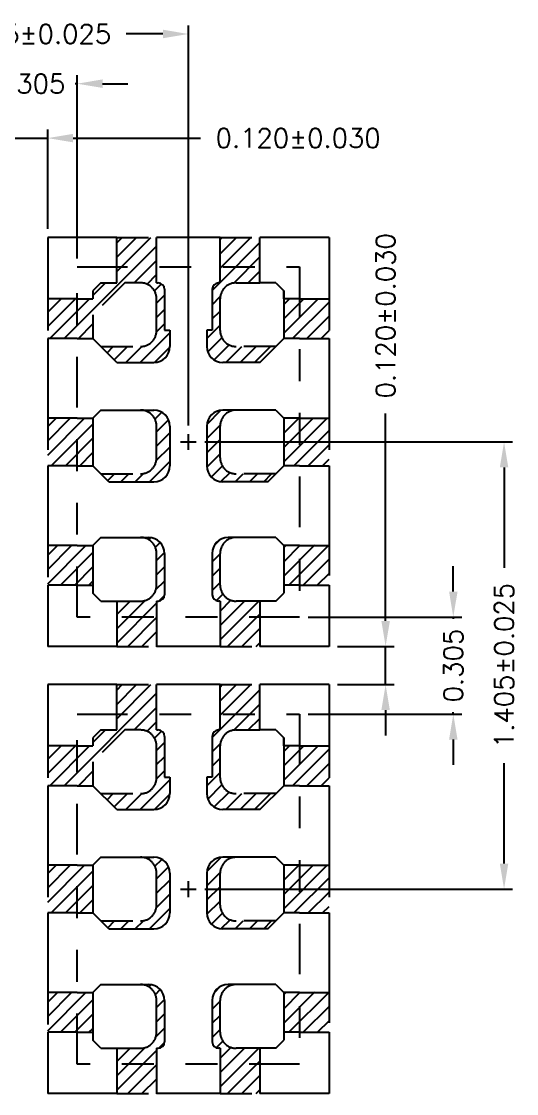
# Model space of a CAD drawing. Header units: millimetres. Extents: x 414.21 to 422.36, y 108.22 to 113.42.
# Drawn here: x 417.231 to 418.789, y 110.053 to 113.422 of the extents above; entities that cross this region are included whole.
import ezdxf

# ---------------------------------------------------------------- set-up
doc = ezdxf.new("R2010")
doc.units = ezdxf.units.MM
doc.header["$LTSCALE"] = 0.5
doc.header["$PDMODE"] = 98
for name, pattern in [('CENTER', [50.8, 31.75, -6.35, 6.35, -6.35]), ('HIDDEN', [0.375, 0.25, -0.125]), ('PHANTOM2', [31.75, 15.875, -3.175, 3.175, -3.175, 3.175, -3.175])]:
    doc.linetypes.add(name, pattern=pattern)
for name, color, linetype in [('1', 7, 'HIDDEN'), ('Center', 2, 'CENTER'), ('DIMENSION', 3, 'Continuous'), ('HEB', 4, 'Continuous'), ('PKG', 1, 'PHANTOM2')]:
    doc.layers.add(name, color=color, linetype=linetype)
doc.styles.add('SIMPLEX', font='simplex.shx', dxfattribs={"bigfont": 'AllInOneBig.shx'})
doc.dimstyles.new('Standard3', dxfattribs={"dimtxt": 0.06, "dimasz": 0.08, "dimexe": 0.027, "dimexo": 0.027, "dimgap": 0.027, "dimtad": 1, "dimdec": 3, "dimrnd": 0.0005, "dimzin": 1, "dimtxsty": 'SIMPLEX', "dimcen": 0.1905, "dimclrd": 256, "dimclre": 256, "dimclrt": 256, "dimazin": 3, "dimtp": 0.03, "dimtm": 0.05, "dimtfac": 0.8, "dimtdec": 3, "dimtmove": 0, "dimatfit": 3, "dimfxl": 0.05, "dimtzin": 4, "dimlwd": -1, "dimlwe": -1})

# ---------------------------------------------------------------- blocks, each defined once
blk = doc.blocks.new('*D177')
at = {"layer": 'Defpoints', "color": 0, "ltscale": 0.1, "transparency": 16777216}
for p in [(417.7562, 113.3823), (416.7512, 112.1253), (417.7562, 112.1253)]:
    blk.add_point(p, dxfattribs=at)
at = {"layer": 'DIMENSION', "ltscale": 0.1, "transparency": 16777216}
for p, q in [((416.7512, 112.1523), (416.7512, 113.4093)), ((417.7562, 112.1523), (417.7562, 113.4093)), ((416.8312, 113.3823), (416.9467, 113.3823)), ((417.6762, 113.3823), (417.5607, 113.3823))]:
    blk.add_line(p, q, dxfattribs=at)
for points in [[(416.8312, 113.3957), (416.8312, 113.369), (416.7512, 113.3823)], [(417.6762, 113.3957), (417.6762, 113.369), (417.7562, 113.3823)]]:
    blk.add_solid(points, dxfattribs=at)
at = {"layer": 'DIMENSION', "ltscale": 0.1, "transparency": 16777216, "insert": (417.2537, 113.3823), "char_height": 0.06, "attachment_point": 5, "style": 'SIMPLEX'}
blk.add_mtext('\\A1;1.005%%P0.025', dxfattribs=at)
blk = doc.blocks.new('*D178')
at = {"layer": 'Defpoints', "color": 0, "ltscale": 0.1, "transparency": 16777216}
for p in [(417.4062, 113.2261), (417.1012, 112.6503), (417.4062, 112.6503)]:
    blk.add_point(p, dxfattribs=at)
at = {"layer": 'DIMENSION', "ltscale": 0.1, "transparency": 16777216}
for p, q in [((417.1012, 112.6773), (417.1012, 113.2531)), ((417.4062, 112.6773), (417.4062, 113.2531)), ((417.0212, 113.2261), (416.9412, 113.2261)), ((417.1012, 113.2261), (417.1067, 113.2261)), ((417.4062, 113.2261), (417.4007, 113.2261)), ((417.4862, 113.2261), (417.5662, 113.2261))]:
    blk.add_line(p, q, dxfattribs=at)
for points in [[(417.0212, 113.2395), (417.0212, 113.2128), (417.1012, 113.2261)], [(417.4862, 113.2395), (417.4862, 113.2128), (417.4062, 113.2261)]]:
    blk.add_solid(points, dxfattribs=at)
at = {"layer": 'DIMENSION', "ltscale": 0.1, "transparency": 16777216, "insert": (417.2537, 113.2261), "char_height": 0.06, "attachment_point": 5, "style": 'SIMPLEX'}
blk.add_mtext('\\A1;0.305', dxfattribs=at)
blk = doc.blocks.new('*D179')
at = {"layer": 'Defpoints', "color": 0, "ltscale": 0.1, "transparency": 16777216}
for p in [(417.3137, 113.0551), (417.1937, 112.7428), (417.3137, 112.7428)]:
    blk.add_point(p, dxfattribs=at)
at = {"layer": 'DIMENSION', "ltscale": 0.1, "transparency": 16777216}
for p, q in [((417.1937, 112.7698), (417.1937, 113.0821)), ((417.3137, 112.7698), (417.3137, 113.0821)), ((417.1137, 113.0551), (417.0337, 113.0551)), ((417.1937, 113.0551), (417.3137, 113.0551)), ((417.3937, 113.0551), (417.7946, 113.0551))]:
    blk.add_line(p, q, dxfattribs=at)
for points in [[(417.1137, 113.0685), (417.1137, 113.0418), (417.1937, 113.0551)], [(417.3937, 113.0685), (417.3937, 113.0418), (417.3137, 113.0551)]]:
    blk.add_solid(points, dxfattribs=at)
at = {"layer": 'DIMENSION', "ltscale": 0.1, "transparency": 16777216, "insert": (418.1016, 113.0551), "char_height": 0.06, "attachment_point": 5, "style": 'SIMPLEX'}
blk.add_mtext('\\A1;0.120%%P0.030', dxfattribs=at)
blk = doc.blocks.new('*D180')
at = {"layer": 'Defpoints', "color": 0, "ltscale": 0.1, "transparency": 16777216}
for p in [(417.7812, 112.1003), (418.7493, 112.1003), (417.7812, 110.6953)]:
    blk.add_point(p, dxfattribs=at)
at = {"layer": 'DIMENSION', "ltscale": 0.1, "transparency": 16777216}
for p, q in [((417.8082, 112.1003), (418.7763, 112.1003)), ((418.7493, 112.0203), (418.7493, 111.7048)), ((418.7493, 110.7753), (418.7493, 111.0908)), ((417.8082, 110.6953), (418.7763, 110.6953))]:
    blk.add_line(p, q, dxfattribs=at)
for points in [[(418.736, 112.0203), (418.7626, 112.0203), (418.7493, 112.1003)], [(418.736, 110.7753), (418.7626, 110.7753), (418.7493, 110.6953)]]:
    blk.add_solid(points, dxfattribs=at)
at = {"layer": 'DIMENSION', "ltscale": 0.1, "transparency": 16777216, "insert": (418.7493, 111.3978), "char_height": 0.06, "attachment_point": 5, "rotation": 90, "style": 'SIMPLEX'}
blk.add_mtext('\\A1;1.405%%P0.025', dxfattribs=at)
blk = doc.blocks.new('*D181')
at = {"layer": 'Defpoints', "color": 0, "ltscale": 0.1, "transparency": 16777216}
for p in [(418.1062, 111.5503), (418.5896, 111.5503), (418.1062, 111.2453)]:
    blk.add_point(p, dxfattribs=at)
at = {"layer": 'DIMENSION', "ltscale": 0.1, "transparency": 16777216}
for p, q in [((418.5896, 111.6303), (418.5896, 111.7103)), ((418.1332, 111.5503), (418.6166, 111.5503)), ((418.5896, 111.5503), (418.5896, 111.5448)), ((418.1332, 111.2453), (418.6166, 111.2453)), ((418.5896, 111.2453), (418.5896, 111.2508)), ((418.5896, 111.1653), (418.5896, 111.0853))]:
    blk.add_line(p, q, dxfattribs=at)
for points in [[(418.5763, 111.6303), (418.603, 111.6303), (418.5896, 111.5503)], [(418.5763, 111.1653), (418.603, 111.1653), (418.5896, 111.2453)]]:
    blk.add_solid(points, dxfattribs=at)
at = {"layer": 'DIMENSION', "ltscale": 0.1, "transparency": 16777216, "insert": (418.5896, 111.3978), "char_height": 0.06, "attachment_point": 5, "rotation": 90, "style": 'SIMPLEX'}
blk.add_mtext('\\A1;0.305', dxfattribs=at)
blk = doc.blocks.new('*D182')
at = {"layer": 'Defpoints', "color": 0, "ltscale": 0.1, "transparency": 16777216}
for p in [(418.1987, 111.4578), (418.3767, 111.4578), (418.1987, 111.3378)]:
    blk.add_point(p, dxfattribs=at)
at = {"layer": 'DIMENSION', "ltscale": 0.1, "transparency": 16777216}
for p, q in [((418.3767, 111.5378), (418.3767, 112.1898)), ((418.2257, 111.4578), (418.4037, 111.4578)), ((418.3767, 111.3378), (418.3767, 111.4578)), ((418.2257, 111.3378), (418.4037, 111.3378)), ((418.3767, 111.2578), (418.3767, 111.1778))]:
    blk.add_line(p, q, dxfattribs=at)
for points in [[(418.3634, 111.5378), (418.3901, 111.5378), (418.3767, 111.4578)], [(418.3634, 111.2578), (418.3901, 111.2578), (418.3767, 111.3378)]]:
    blk.add_solid(points, dxfattribs=at)
at = {"layer": 'DIMENSION', "ltscale": 0.1, "transparency": 16777216, "insert": (418.3767, 112.4968), "char_height": 0.06, "attachment_point": 5, "rotation": 90, "style": 'SIMPLEX'}
blk.add_mtext('\\A1;0.120%%P0.030', dxfattribs=at)

msp = doc.modelspace()

# ---------------------------------------------------------------- hatches: boundary and pattern name
at = {"layer": 'HEB'}
h = msp.add_hatch(dxfattribs=at)
h.set_pattern_fill('ANSI31', color=256, scale=0.01)
h.set_pattern_definition([(45, (417.610003, 112.624814), (-0.02245064, 0.02245064), [])])
edge = h.paths.add_edge_path()
edge.add_line((417.6562, 112.7428), (417.5312, 112.7428))
edge.add_line((417.5312, 112.7428), (417.5312, 112.6003))
edge.add_line((417.5312, 112.6003), (417.4812, 112.6003))
edge.add_line((417.4812, 112.6003), (417.4562, 112.5753))
edge.add_line((417.4562, 112.5753), (417.4562, 112.5503))
edge.add_line((417.4562, 112.5503), (417.3137, 112.5503))
edge.add_line((417.3137, 112.5503), (417.3137, 112.4253))
edge.add_line((417.3137, 112.4253), (417.4562, 112.4253))
edge.add_line((417.4562, 112.4253), (417.4562, 112.5003))
edge.add_line((417.4562, 112.5003), (417.5562, 112.6003))
edge.add_line((417.5562, 112.6003), (417.6062, 112.6003))
edge.add_arc((417.6062, 112.5503), 0.05, 0, 90, ccw=False)
edge.add_line((417.6562, 112.5503), (417.6562, 112.4503))
edge.add_arc((417.6062, 112.4503), 0.05, 270, 360, ccw=False)
edge.add_line((417.6062, 112.4003), (417.4812, 112.4003))
edge.add_line((417.4812, 112.4003), (417.5312, 112.3503))
edge.add_line((417.5312, 112.3503), (417.6478, 112.3503))
edge.add_arc((417.6478, 112.4003), 0.05, 270, 0)
edge.add_line((417.6978, 112.4003), (417.6978, 112.4519))
edge.add_line((417.6978, 112.4519), (417.6812, 112.4519))
edge.add_line((417.6812, 112.4519), (417.6812, 112.5803))
edge.add_arc((417.6612, 112.5803), 0.02, 0, 90)
edge.add_line((417.6612, 112.6003), (417.6562, 112.6003))
edge.add_line((417.6562, 112.6003), (417.6562, 112.7428))
edge = h.paths.add_edge_path()
edge.add_arc((417.9062, 112.4503), 0.05, 180, 270, ccw=False)
edge.add_line((417.8562, 112.4503), (417.8562, 112.5503))
edge.add_arc((417.9062, 112.5503), 0.05, 90, 180, ccw=False)
edge.add_line((417.9062, 112.6003), (417.9812, 112.6003))
edge.add_line((417.9812, 112.6003), (417.9812, 112.7428))
edge.add_line((417.9812, 112.7428), (417.8562, 112.7428))
edge.add_line((417.8562, 112.7428), (417.8562, 112.6003))
edge.add_line((417.8562, 112.6003), (417.8512, 112.6003))
edge.add_arc((417.8512, 112.5803), 0.02, 90, 180)
edge.add_line((417.8312, 112.5803), (417.8312, 112.4519))
edge.add_line((417.8312, 112.4519), (417.8146, 112.4519))
edge.add_line((417.8146, 112.4519), (417.8146, 112.4003))
edge.add_arc((417.8646, 112.4003), 0.05, 180, 270)
edge.add_line((417.8646, 112.3503), (417.9812, 112.3503))
edge.add_line((417.9812, 112.3503), (418.0312, 112.4003))
edge.add_line((418.0312, 112.4003), (417.9062, 112.4003))
edge = h.paths.add_edge_path()
edge.add_arc((417.9062, 112.1503), 0.05, 90, 180, ccw=False)
edge.add_line((417.9062, 112.2003), (417.8646, 112.2003))
edge.add_arc((417.8646, 112.1503), 0.05, 90, 180)
edge.add_line((417.8146, 112.1503), (417.8146, 112.0253))
edge.add_arc((417.8646, 112.0253), 0.05, 180, 270)
edge.add_line((417.8646, 111.9753), (418.0062, 111.9753))
edge.add_line((418.0062, 111.9753), (418.0312, 112.0003))
edge.add_line((418.0312, 112.0003), (417.9062, 112.0003))
edge.add_arc((417.9062, 112.0503), 0.05, 180, 270, ccw=False)
edge.add_line((417.8562, 112.0503), (417.8562, 112.1503))
edge = h.paths.add_edge_path()
edge.add_arc((417.9062, 111.7503), 0.05, 90, 180, ccw=False)
edge.add_line((417.9062, 111.8003), (417.8812, 111.8003))
edge.add_arc((417.8812, 111.7503), 0.05, 90, 180)
edge.add_line((417.8312, 111.7503), (417.8312, 111.6203))
edge.add_arc((417.8512, 111.6203), 0.02, 180, 270)
edge.add_line((417.8512, 111.6003), (417.8562, 111.6003))
edge.add_line((417.8562, 111.6003), (417.8562, 111.4578))
edge.add_line((417.8562, 111.4578), (417.9812, 111.4578))
edge.add_line((417.9812, 111.4578), (417.9812, 111.6003))
edge.add_line((417.9812, 111.6003), (417.9062, 111.6003))
edge.add_arc((417.9062, 111.6503), 0.05, 180, 270, ccw=False)
edge.add_line((417.8562, 111.6503), (417.8562, 111.7503))
edge = h.paths.add_edge_path()
edge.add_arc((417.6062, 112.0503), 0.05, 270, 360, ccw=False)
edge.add_line((417.6062, 112.0003), (417.4812, 112.0003))
edge.add_line((417.4812, 112.0003), (417.5062, 111.9753))
edge.add_line((417.5062, 111.9753), (417.6478, 111.9753))
edge.add_arc((417.6478, 112.0253), 0.05, 270, 360)
edge.add_line((417.6978, 112.0253), (417.6978, 112.1503))
edge.add_arc((417.6478, 112.1503), 0.05, 0, 90)
edge.add_line((417.6478, 112.2003), (417.6062, 112.2003))
edge.add_arc((417.6062, 112.1503), 0.05, 360, 90, ccw=False)
edge.add_line((417.6562, 112.1503), (417.6562, 112.0503))
edge = h.paths.add_edge_path()
edge.add_arc((417.6312, 111.7503), 0.05, 0, 90)
edge.add_line((417.6312, 111.8003), (417.6062, 111.8003))
edge.add_arc((417.6062, 111.7503), 0.05, 0, 90, ccw=False)
edge.add_line((417.6562, 111.7503), (417.6562, 111.6503))
edge.add_arc((417.6062, 111.6503), 0.05, 270, 360, ccw=False)
edge.add_line((417.6062, 111.6003), (417.5312, 111.6003))
edge.add_line((417.5312, 111.6003), (417.5312, 111.4578))
edge.add_line((417.5312, 111.4578), (417.6562, 111.4578))
edge.add_line((417.6562, 111.4578), (417.6562, 111.6003))
edge.add_line((417.6562, 111.6003), (417.6612, 111.6003))
edge.add_arc((417.6612, 111.6203), 0.02, 270, 360)
edge.add_line((417.6812, 111.6203), (417.6812, 111.7503))
h.paths.add_polyline_path([(418.0562, 112.4253), (418.1987, 112.4253), (418.1987, 112.5503), (418.0562, 112.5503)])
h.paths.add_polyline_path([(418.0562, 112.0253), (418.1987, 112.0253), (418.1987, 112.1753), (418.0562, 112.1753)])
h.paths.add_polyline_path([(418.0562, 111.6503), (418.1987, 111.6528), (418.1987, 111.7778), (418.0562, 111.7753)])
h.paths.add_polyline_path([(417.3137, 112.0253), (417.4562, 112.0253), (417.4562, 112.1753), (417.3137, 112.1753)])
h.paths.add_polyline_path([(417.4562, 111.7753), (417.3137, 111.7753), (417.3137, 111.6503), (417.4562, 111.6503)])
h = msp.add_hatch(dxfattribs=at)
h.set_pattern_fill('ANSI31', color=256, scale=0.01)
h.set_pattern_definition([(45, (417.610003, 111.219814), (-0.02245064, 0.02245064), [])])
edge = h.paths.add_edge_path()
edge.add_line((417.6562, 111.3378), (417.5312, 111.3378))
edge.add_line((417.5312, 111.3378), (417.5312, 111.1953))
edge.add_line((417.5312, 111.1953), (417.4812, 111.1953))
edge.add_line((417.4812, 111.1953), (417.4562, 111.1703))
edge.add_line((417.4562, 111.1703), (417.4562, 111.1453))
edge.add_line((417.4562, 111.1453), (417.3137, 111.1453))
edge.add_line((417.3137, 111.1453), (417.3137, 111.0203))
edge.add_line((417.3137, 111.0203), (417.4562, 111.0203))
edge.add_line((417.4562, 111.0203), (417.4562, 111.0953))
edge.add_line((417.4562, 111.0953), (417.5562, 111.1953))
edge.add_line((417.5562, 111.1953), (417.6062, 111.1953))
edge.add_arc((417.6062, 111.1453), 0.05, 0, 90, ccw=False)
edge.add_line((417.6562, 111.1453), (417.6562, 111.0453))
edge.add_arc((417.6062, 111.0453), 0.05, 270, 360, ccw=False)
edge.add_line((417.6062, 110.9953), (417.4812, 110.9953))
edge.add_line((417.4812, 110.9953), (417.5312, 110.9453))
edge.add_line((417.5312, 110.9453), (417.6478, 110.9453))
edge.add_arc((417.6478, 110.9953), 0.05, 270, 0)
edge.add_line((417.6978, 110.9953), (417.6978, 111.0469))
edge.add_line((417.6978, 111.0469), (417.6812, 111.0469))
edge.add_line((417.6812, 111.0469), (417.6812, 111.1753))
edge.add_arc((417.6612, 111.1753), 0.02, 0, 90)
edge.add_line((417.6612, 111.1953), (417.6562, 111.1953))
edge.add_line((417.6562, 111.1953), (417.6562, 111.3378))
edge = h.paths.add_edge_path()
edge.add_arc((417.9062, 111.0453), 0.05, 180, 270, ccw=False)
edge.add_line((417.8562, 111.0453), (417.8562, 111.1453))
edge.add_arc((417.9062, 111.1453), 0.05, 90, 180, ccw=False)
edge.add_line((417.9062, 111.1953), (417.9812, 111.1953))
edge.add_line((417.9812, 111.1953), (417.9812, 111.3378))
edge.add_line((417.9812, 111.3378), (417.8562, 111.3378))
edge.add_line((417.8562, 111.3378), (417.8562, 111.1953))
edge.add_line((417.8562, 111.1953), (417.8512, 111.1953))
edge.add_arc((417.8512, 111.1753), 0.02, 90, 180)
edge.add_line((417.8312, 111.1753), (417.8312, 111.0469))
edge.add_line((417.8312, 111.0469), (417.8146, 111.0469))
edge.add_line((417.8146, 111.0469), (417.8146, 110.9953))
edge.add_arc((417.8646, 110.9953), 0.05, 180, 270)
edge.add_line((417.8646, 110.9453), (417.9812, 110.9453))
edge.add_line((417.9812, 110.9453), (418.0312, 110.9953))
edge.add_line((418.0312, 110.9953), (417.9062, 110.9953))
edge = h.paths.add_edge_path()
edge.add_arc((417.9062, 110.7453), 0.05, 90, 180, ccw=False)
edge.add_line((417.9062, 110.7953), (417.8646, 110.7953))
edge.add_arc((417.8646, 110.7453), 0.05, 90, 180)
edge.add_line((417.8146, 110.7453), (417.8146, 110.6203))
edge.add_arc((417.8646, 110.6203), 0.05, 180, 270)
edge.add_line((417.8646, 110.5703), (418.0062, 110.5703))
edge.add_line((418.0062, 110.5703), (418.0312, 110.5953))
edge.add_line((418.0312, 110.5953), (417.9062, 110.5953))
edge.add_arc((417.9062, 110.6453), 0.05, 180, 270, ccw=False)
edge.add_line((417.8562, 110.6453), (417.8562, 110.7453))
edge = h.paths.add_edge_path()
edge.add_arc((417.9062, 110.3453), 0.05, 90, 180, ccw=False)
edge.add_line((417.9062, 110.3953), (417.8812, 110.3953))
edge.add_arc((417.8812, 110.3453), 0.05, 90, 180)
edge.add_line((417.8312, 110.3453), (417.8312, 110.2153))
edge.add_arc((417.8512, 110.2153), 0.02, 180, 270)
edge.add_line((417.8512, 110.1953), (417.8562, 110.1953))
edge.add_line((417.8562, 110.1953), (417.8562, 110.0528))
edge.add_line((417.8562, 110.0528), (417.9812, 110.0528))
edge.add_line((417.9812, 110.0528), (417.9812, 110.1953))
edge.add_line((417.9812, 110.1953), (417.9062, 110.1953))
edge.add_arc((417.9062, 110.2453), 0.05, 180, 270, ccw=False)
edge.add_line((417.8562, 110.2453), (417.8562, 110.3453))
edge = h.paths.add_edge_path()
edge.add_arc((417.6062, 110.6453), 0.05, 270, 360, ccw=False)
edge.add_line((417.6062, 110.5953), (417.4812, 110.5953))
edge.add_line((417.4812, 110.5953), (417.5062, 110.5703))
edge.add_line((417.5062, 110.5703), (417.6478, 110.5703))
edge.add_arc((417.6478, 110.6203), 0.05, 270, 360)
edge.add_line((417.6978, 110.6203), (417.6978, 110.7453))
edge.add_arc((417.6478, 110.7453), 0.05, 0, 90)
edge.add_line((417.6478, 110.7953), (417.6062, 110.7953))
edge.add_arc((417.6062, 110.7453), 0.05, 360, 90, ccw=False)
edge.add_line((417.6562, 110.7453), (417.6562, 110.6453))
edge = h.paths.add_edge_path()
edge.add_arc((417.6312, 110.3453), 0.05, 0, 90)
edge.add_line((417.6312, 110.3953), (417.6062, 110.3953))
edge.add_arc((417.6062, 110.3453), 0.05, 0, 90, ccw=False)
edge.add_line((417.6562, 110.3453), (417.6562, 110.2453))
edge.add_arc((417.6062, 110.2453), 0.05, 270, 360, ccw=False)
edge.add_line((417.6062, 110.1953), (417.5312, 110.1953))
edge.add_line((417.5312, 110.1953), (417.5312, 110.0528))
edge.add_line((417.5312, 110.0528), (417.6562, 110.0528))
edge.add_line((417.6562, 110.0528), (417.6562, 110.1953))
edge.add_line((417.6562, 110.1953), (417.6612, 110.1953))
edge.add_arc((417.6612, 110.2153), 0.02, 270, 360)
edge.add_line((417.6812, 110.2153), (417.6812, 110.3453))
h.paths.add_polyline_path([(418.0562, 111.0203), (418.1987, 111.0203), (418.1987, 111.1453), (418.0562, 111.1453)])
h.paths.add_polyline_path([(418.0562, 110.6203), (418.1987, 110.6203), (418.1987, 110.7703), (418.0562, 110.7703)])
h.paths.add_polyline_path([(418.0562, 110.2453), (418.1987, 110.2478), (418.1987, 110.3728), (418.0562, 110.3703)])
h.paths.add_polyline_path([(417.3137, 110.6203), (417.4562, 110.6203), (417.4562, 110.7703), (417.3137, 110.7703)])
h.paths.add_polyline_path([(417.4562, 110.3703), (417.3137, 110.3703), (417.3137, 110.2453), (417.4562, 110.2453)])

# ---------------------------------------------------------------- linework, layer by layer
at = {"ltscale": 0.1}
for p, q in [((417.3137, 112.7428), (417.3137, 112.5503)), ((417.5312, 112.7428), (417.3137, 112.7428)), ((417.5312, 112.6503), (417.5312, 112.7428)), ((417.8562, 112.7428), (417.6562, 112.7428)), ((417.6562, 112.6503), (417.6562, 112.7428)), ((417.8562, 112.6503), (417.8562, 112.7428)), ((418.1987, 112.7428), (417.9812, 112.7428)), ((417.9812, 112.6503), (417.9812, 112.7428)), ((418.1987, 112.7428), (418.1987, 112.5503)), ((417.4062, 112.5503), (417.3137, 112.5503)), ((418.1062, 112.5503), (418.1987, 112.5503)), ((417.3137, 112.4253), (417.3137, 112.1753)), ((417.4062, 112.4253), (417.3137, 112.4253)), ((418.1062, 112.4253), (418.1987, 112.4253)), ((418.1987, 112.4253), (418.1987, 112.1753)), ((417.4062, 112.1753), (417.3137, 112.1753)), ((418.1062, 112.1753), (418.1987, 112.1753)), ((417.3137, 112.0253), (417.3137, 111.7753)), ((417.4062, 112.0253), (417.3137, 112.0253)), ((418.1062, 112.0253), (418.1987, 112.0253)), ((418.1987, 112.0253), (418.1987, 111.7803)), ((417.4062, 111.7753), (417.3137, 111.7753)), ((418.1062, 111.7753), (418.1987, 111.7753)), ((417.3137, 111.6503), (417.3137, 111.4578)), ((417.4062, 111.6503), (417.3137, 111.6503)), ((418.1062, 111.6503), (418.1987, 111.6503)), ((418.1987, 111.6503), (418.1987, 111.4578)), ((417.5312, 111.5503), (417.5312, 111.4578)), ((417.6562, 111.5503), (417.6562, 111.4578)), ((417.8562, 111.5503), (417.8562, 111.4578)), ((417.9812, 111.5503), (417.9812, 111.4578)), ((417.5312, 111.4578), (417.3137, 111.4578)), ((417.8562, 111.4578), (417.6562, 111.4578)), ((418.1987, 111.4578), (417.9812, 111.4578)), ((417.3137, 111.3378), (417.3137, 111.1453)), ((417.5312, 111.3378), (417.3137, 111.3378)), ((417.5312, 111.2453), (417.5312, 111.3378)), ((417.8562, 111.3378), (417.6562, 111.3378)), ((417.6562, 111.2453), (417.6562, 111.3378)), ((417.8562, 111.2453), (417.8562, 111.3378)), ((418.1987, 111.3378), (417.9812, 111.3378)), ((417.9812, 111.2453), (417.9812, 111.3378)), ((418.1987, 111.3378), (418.1987, 111.1453)), ((417.4062, 111.1453), (417.3137, 111.1453)), ((418.1062, 111.1453), (418.1987, 111.1453)), ((417.3137, 111.0203), (417.3137, 110.7703)), ((417.4062, 111.0203), (417.3137, 111.0203)), ((418.1062, 111.0203), (418.1987, 111.0203)), ((418.1987, 111.0203), (418.1987, 110.7703)), ((417.4062, 110.7703), (417.3137, 110.7703)), ((418.1062, 110.7703), (418.1987, 110.7703)), ((417.3137, 110.6203), (417.3137, 110.3703)), ((417.4062, 110.6203), (417.3137, 110.6203)), ((418.1062, 110.6203), (418.1987, 110.6203)), ((418.1987, 110.6203), (418.1987, 110.3753)), ((417.4062, 110.3703), (417.3137, 110.3703)), ((418.1062, 110.3703), (418.1987, 110.3703)), ((417.3137, 110.2453), (417.3137, 110.0528)), ((417.4062, 110.2453), (417.3137, 110.2453)), ((418.1062, 110.2453), (418.1987, 110.2453)), ((418.1987, 110.2453), (418.1987, 110.0528)), ((417.5312, 110.1453), (417.5312, 110.0528)), ((417.6562, 110.1453), (417.6562, 110.0528)), ((417.8562, 110.1453), (417.8562, 110.0528)), ((417.9812, 110.1453), (417.9812, 110.0528)), ((417.5312, 110.0528), (417.3137, 110.0528)), ((417.8562, 110.0528), (417.6562, 110.0528)), ((418.1987, 110.0528), (417.9812, 110.0528))]:
    msp.add_line(p, q, dxfattribs=at)
for p, q in [((417.5312, 112.6003), (417.5312, 112.6503)), ((417.6562, 112.6003), (417.6562, 112.6503)), ((417.8562, 112.6003), (417.8562, 112.6503)), ((417.9812, 112.6003), (417.9812, 112.6503)), ((417.4812, 112.6003), (417.4562, 112.5753)), ((417.4812, 112.6003), (417.5312, 112.6003)), ((417.6562, 112.6003), (417.6612, 112.6003)), ((417.8562, 112.6003), (417.8512, 112.6003)), ((418.0312, 112.6003), (417.9812, 112.6003)), ((418.0312, 112.6003), (418.0562, 112.5753)), ((417.4562, 112.5753), (417.4562, 112.5503)), ((417.6812, 112.5803), (417.6812, 112.4519)), ((417.8312, 112.5803), (417.8312, 112.4519)), ((418.0562, 112.5503), (418.0562, 112.5753)), ((417.4062, 112.5503), (417.4562, 112.5503)), ((418.1062, 112.5503), (418.0562, 112.5503)), ((417.4062, 112.4253), (417.4562, 112.4253)), ((417.5312, 112.3503), (417.4562, 112.4253)), ((417.6812, 112.4519), (417.6978, 112.4519)), ((417.6978, 112.4519), (417.6978, 112.4003)), ((417.8312, 112.4519), (417.8146, 112.4519)), ((417.8146, 112.4519), (417.8146, 112.4003)), ((417.9812, 112.3503), (418.0562, 112.4253)), ((418.1062, 112.4253), (418.0562, 112.4253)), ((417.5312, 112.3503), (417.6478, 112.3503)), ((417.9812, 112.3503), (417.8646, 112.3503)), ((417.4812, 112.2003), (417.4562, 112.1753)), ((417.4812, 112.2003), (417.6478, 112.2003)), ((418.0312, 112.2003), (417.8646, 112.2003)), ((418.0312, 112.2003), (418.0562, 112.1753)), ((417.4062, 112.1753), (417.4562, 112.1753)), ((417.6978, 112.1503), (417.6978, 112.0253)), ((417.8146, 112.1503), (417.8146, 112.0253)), ((418.1062, 112.1753), (418.0562, 112.1753)), ((417.4062, 112.0253), (417.4562, 112.0253)), ((417.5062, 111.9753), (417.4562, 112.0253)), ((418.0062, 111.9753), (418.0562, 112.0253)), ((418.1062, 112.0253), (418.0562, 112.0253)), ((417.5062, 111.9753), (417.6478, 111.9753)), ((418.0062, 111.9753), (417.8646, 111.9753)), ((417.4812, 111.8003), (417.4562, 111.7753)), ((417.4812, 111.8003), (417.6312, 111.8003)), ((418.0312, 111.8003), (417.8812, 111.8003)), ((418.0312, 111.8003), (418.0562, 111.7753)), ((417.4062, 111.7753), (417.4562, 111.7753)), ((417.6812, 111.7503), (417.6812, 111.6203)), ((417.8312, 111.7503), (417.8312, 111.6203)), ((418.1062, 111.7753), (418.0562, 111.7753)), ((417.4062, 111.6503), (417.4562, 111.6503)), ((417.4562, 111.6503), (417.4562, 111.6253)), ((418.1062, 111.6503), (418.0562, 111.6503)), ((418.0562, 111.6503), (418.0562, 111.6253)), ((417.4812, 111.6003), (417.4562, 111.6253)), ((418.0312, 111.6003), (418.0562, 111.6253)), ((417.4812, 111.6003), (417.5312, 111.6003)), ((417.5312, 111.6003), (417.5312, 111.5503)), ((417.6562, 111.6003), (417.6562, 111.5503)), ((417.6562, 111.6003), (417.6612, 111.6003)), ((417.8562, 111.6003), (417.8512, 111.6003)), ((417.8562, 111.6003), (417.8562, 111.5503)), ((418.0312, 111.6003), (417.9812, 111.6003)), ((417.9812, 111.6003), (417.9812, 111.5503)), ((417.5312, 111.1953), (417.5312, 111.2453)), ((417.6562, 111.1953), (417.6562, 111.2453)), ((417.8562, 111.1953), (417.8562, 111.2453)), ((417.9812, 111.1953), (417.9812, 111.2453)), ((417.4812, 111.1953), (417.4562, 111.1703)), ((417.4812, 111.1953), (417.5312, 111.1953)), ((417.6562, 111.1953), (417.6612, 111.1953)), ((417.6812, 111.1753), (417.6812, 111.0469)), ((417.8312, 111.1753), (417.8312, 111.0469)), ((417.8562, 111.1953), (417.8512, 111.1953)), ((418.0312, 111.1953), (417.9812, 111.1953)), ((418.0312, 111.1953), (418.0562, 111.1703)), ((417.4062, 111.1453), (417.4562, 111.1453)), ((417.4562, 111.1703), (417.4562, 111.1453)), ((418.0562, 111.1453), (418.0562, 111.1703)), ((418.1062, 111.1453), (418.0562, 111.1453)), ((417.6812, 111.0469), (417.6978, 111.0469)), ((417.6978, 111.0469), (417.6978, 110.9953)), ((417.8312, 111.0469), (417.8146, 111.0469)), ((417.8146, 111.0469), (417.8146, 110.9953)), ((417.4062, 111.0203), (417.4562, 111.0203)), ((417.5312, 110.9453), (417.4562, 111.0203)), ((417.9812, 110.9453), (418.0562, 111.0203)), ((418.1062, 111.0203), (418.0562, 111.0203)), ((417.5312, 110.9453), (417.6478, 110.9453)), ((417.9812, 110.9453), (417.8646, 110.9453)), ((417.4062, 110.7703), (417.4562, 110.7703)), ((417.4812, 110.7953), (417.4562, 110.7703)), ((417.4812, 110.7953), (417.6478, 110.7953)), ((418.0312, 110.7953), (417.8646, 110.7953)), ((418.0312, 110.7953), (418.0562, 110.7703)), ((418.1062, 110.7703), (418.0562, 110.7703)), ((417.6978, 110.7453), (417.6978, 110.6203)), ((417.8146, 110.7453), (417.8146, 110.6203)), ((417.4062, 110.6203), (417.4562, 110.6203)), ((417.5062, 110.5703), (417.4562, 110.6203)), ((418.0062, 110.5703), (418.0562, 110.6203)), ((418.1062, 110.6203), (418.0562, 110.6203)), ((417.5062, 110.5703), (417.6478, 110.5703)), ((418.0062, 110.5703), (417.8646, 110.5703)), ((417.4062, 110.3703), (417.4562, 110.3703)), ((417.4812, 110.3953), (417.4562, 110.3703)), ((417.4812, 110.3953), (417.6312, 110.3953)), ((418.0312, 110.3953), (417.8812, 110.3953)), ((418.0312, 110.3953), (418.0562, 110.3703)), ((418.1062, 110.3703), (418.0562, 110.3703)), ((417.6812, 110.3453), (417.6812, 110.2153)), ((417.8312, 110.3453), (417.8312, 110.2153)), ((417.4062, 110.2453), (417.4562, 110.2453)), ((417.4562, 110.2453), (417.4562, 110.2203)), ((418.1062, 110.2453), (418.0562, 110.2453)), ((418.0562, 110.2453), (418.0562, 110.2203)), ((417.4812, 110.1953), (417.4562, 110.2203)), ((418.0312, 110.1953), (418.0562, 110.2203)), ((417.4812, 110.1953), (417.5312, 110.1953)), ((417.5312, 110.1953), (417.5312, 110.1453)), ((417.6562, 110.1953), (417.6562, 110.1453)), ((417.6562, 110.1953), (417.6612, 110.1953)), ((417.8562, 110.1953), (417.8512, 110.1953)), ((417.8562, 110.1953), (417.8562, 110.1453)), ((418.0312, 110.1953), (417.9812, 110.1953)), ((417.9812, 110.1953), (417.9812, 110.1453))]:
    msp.add_line(p, q)
at = {"ltscale": 0.15}
for points in [[(418.0562, 112.5753), (418.0562, 112.4253)], [(417.4562, 112.1753), (417.4562, 112.0253)], [(418.0562, 112.1753), (418.0562, 112.0253)], [(417.4562, 111.7753), (417.4562, 111.6253)], [(418.0562, 111.7753), (418.0562, 111.6253)], [(418.0562, 111.1703), (418.0562, 111.0203)], [(417.4562, 110.7703), (417.4562, 110.6203)], [(418.0562, 110.7703), (418.0562, 110.6203)], [(417.4562, 110.3703), (417.4562, 110.2203)], [(418.0562, 110.3703), (418.0562, 110.2203)]]:
    msp.add_lwpolyline(points, dxfattribs=at)
for centre, radius, start, end in [((417.6612, 112.5803), 0.02, 0, 90), ((417.8512, 112.5803), 0.02, 90, 180), ((417.6478, 112.4003), 0.05, 270, 0), ((417.8646, 112.4003), 0.05, 180, 270), ((417.6478, 112.1503), 0.05, 0, 90), ((417.8646, 112.1503), 0.05, 90, 180), ((417.6478, 112.0253), 0.05, 270, 0), ((417.8646, 112.0253), 0.05, 180, 270), ((417.6312, 111.7503), 0.05, 0, 90), ((417.8812, 111.7503), 0.05, 90, 180), ((417.6612, 111.6203), 0.02, 270, 0), ((417.8512, 111.6203), 0.02, 180, 270), ((417.6612, 111.1753), 0.02, 0, 90), ((417.8512, 111.1753), 0.02, 90, 180), ((417.6478, 110.9953), 0.05, 270, 0), ((417.8646, 110.9953), 0.05, 180, 270), ((417.6478, 110.7453), 0.05, 0, 90), ((417.8646, 110.7453), 0.05, 90, 180), ((417.6478, 110.6203), 0.05, 270, 0), ((417.8646, 110.6203), 0.05, 180, 270), ((417.6312, 110.3453), 0.05, 0, 90), ((417.8812, 110.3453), 0.05, 90, 180), ((417.6612, 110.2153), 0.02, 270, 0), ((417.8512, 110.2153), 0.02, 180, 270)]:
    msp.add_arc(centre, radius, start, end)
at = {"layer": '1', "linetype": 'HIDDEN', "ltscale": 0.3}
for p, q in [((417.5312, 112.7428), (417.6562, 112.7428)), ((417.8562, 112.7428), (417.9812, 112.7428)), ((417.3137, 112.5503), (417.3137, 112.4253)), ((418.1987, 112.5503), (418.1987, 112.4253)), ((417.3137, 112.1753), (417.3137, 112.0253)), ((418.1987, 112.1753), (418.1987, 112.0253)), ((418.1987, 111.7803), (418.1987, 111.6503)), ((417.3137, 111.7753), (417.3137, 111.6503)), ((417.5312, 111.4578), (417.6562, 111.4578)), ((417.8562, 111.4578), (417.9812, 111.4578)), ((417.5312, 111.3378), (417.6562, 111.3378)), ((417.8562, 111.3378), (417.9812, 111.3378)), ((417.3137, 111.1453), (417.3137, 111.0203)), ((418.1987, 111.1453), (418.1987, 111.0203)), ((417.3137, 110.7703), (417.3137, 110.6203)), ((418.1987, 110.7703), (418.1987, 110.6203)), ((417.3137, 110.3703), (417.3137, 110.2453)), ((418.1987, 110.3753), (418.1987, 110.2453)), ((417.5312, 110.0528), (417.6562, 110.0528)), ((417.8562, 110.0528), (417.9812, 110.0528))]:
    msp.add_line(p, q, dxfattribs=at)
for points in [[(417.4812, 112.4003), (417.6062, 112.4003, 0.414214), (417.6562, 112.4503), (417.6562, 112.5503, 0.414214), (417.6062, 112.6003), (417.5562, 112.6003), (417.4562, 112.5003), (417.4562, 112.4253)], [(418.0312, 112.4003), (417.9062, 112.4003, -0.414214), (417.8562, 112.4503), (417.8562, 112.5503, -0.414214), (417.9062, 112.6003), (417.9812, 112.6003)], [(417.4812, 112.0003), (417.6062, 112.0003, 0.414214), (417.6562, 112.0503), (417.6562, 112.1503, 0.414214), (417.6062, 112.2003), (417.6062, 112.2003)], [(418.0312, 112.0003), (417.9062, 112.0003, -0.414214), (417.8562, 112.0503), (417.8562, 112.1503, -0.414214), (417.9062, 112.2003), (417.9062, 112.2003)], [(417.5312, 111.6003), (417.6062, 111.6003, 0.414214), (417.6562, 111.6503), (417.6562, 111.7503, 0.414214), (417.6062, 111.8003), (417.6062, 111.8003)], [(417.9812, 111.6003), (417.9062, 111.6003, -0.414214), (417.8562, 111.6503), (417.8562, 111.7503, -0.414214), (417.9062, 111.8003), (417.9062, 111.8003)], [(417.4812, 110.9953), (417.6062, 110.9953, 0.414214), (417.6562, 111.0453), (417.6562, 111.1453, 0.414214), (417.6062, 111.1953), (417.5562, 111.1953), (417.4562, 111.0953), (417.4562, 111.0203)], [(418.0312, 110.9953), (417.9062, 110.9953, -0.414214), (417.8562, 111.0453), (417.8562, 111.1453, -0.414214), (417.9062, 111.1953), (417.9812, 111.1953)], [(417.4812, 110.5953), (417.6062, 110.5953, 0.414214), (417.6562, 110.6453), (417.6562, 110.7453, 0.414214), (417.6062, 110.7953), (417.6062, 110.7953)], [(418.0312, 110.5953), (417.9062, 110.5953, -0.414214), (417.8562, 110.6453), (417.8562, 110.7453, -0.414214), (417.9062, 110.7953), (417.9062, 110.7953)], [(417.5312, 110.1953), (417.6062, 110.1953, 0.414214), (417.6562, 110.2453), (417.6562, 110.3453, 0.414214), (417.6062, 110.3953), (417.6062, 110.3953)], [(417.9812, 110.1953), (417.9062, 110.1953, -0.414214), (417.8562, 110.2453), (417.8562, 110.3453, -0.414214), (417.9062, 110.3953), (417.9062, 110.3953)]]:
    msp.add_lwpolyline(points, format="xyb", dxfattribs=at)
at = {"layer": 'Center', "ltscale": 0.2}
for p, q in [((417.7562, 112.0753), (417.7562, 112.1253)), ((417.7312, 112.1003), (417.7812, 112.1003)), ((417.7562, 110.6703), (417.7562, 110.7203)), ((417.7312, 110.6953), (417.7812, 110.6953))]:
    msp.add_line(p, q, dxfattribs=at)
at = {"layer": 'PKG', "ltscale": 0.02}
for points in [[(417.4062, 111.5503), (417.4062, 112.6503), (418.1062, 112.6503), (418.1062, 111.5503)], [(417.4062, 110.1453), (417.4062, 111.2453), (418.1062, 111.2453), (418.1062, 110.1453)]]:
    msp.add_lwpolyline(points, close=True, dxfattribs=at)

# ---------------------------------------------------------------- dimensions: what is measured, and where the dimension line sits
at = {"layer": 'DIMENSION', "ltscale": 0.1}
for base, p1, p2, text, picture, middle in [((417.7562, 113.3823), (416.7512, 112.1253), (417.7562, 112.1253), '<>%%P0.025', '*D177', (417.2537, 113.3823)), ((417.3137, 113.0551), (417.1937, 112.7428), (417.3137, 112.7428), '<>%%P0.030', '*D179', (418.1016, 113.0551))]:
    dim = msp.add_linear_dim(base=base, p1=p1, p2=p2, text=text, dimstyle='Standard3', dxfattribs=at)
    dim.commit()
    dim.dimension.update_dxf_attribs({"geometry": picture, "text_midpoint": middle, "dimtype": 160})
dim = msp.add_linear_dim(base=(417.4062, 113.2261), p1=(417.1012, 112.6503), p2=(417.4062, 112.6503), dimstyle='Standard3', dxfattribs=at)
dim.commit()
dim.dimension.update_dxf_attribs({"geometry": '*D178', "text_midpoint": (417.2537, 113.2261)})
dim = msp.add_linear_dim(base=(418.3767, 111.4578), p1=(418.1987, 111.3378), p2=(418.1987, 111.4578), angle=90, text='<>%%P0.030', dimstyle='Standard3', dxfattribs=at)
dim.commit()
dim.dimension.update_dxf_attribs({"geometry": '*D182', "text_midpoint": (418.3767, 112.4968), "dimtype": 160})
dim = msp.add_linear_dim(base=(418.7493, 112.1003), p1=(417.7812, 110.6953), p2=(417.7812, 112.1003), angle=90, text='<>%%P0.025', dimstyle='Standard3', override={"dimpost": ''}, dxfattribs=at)
dim.commit()
dim.dimension.update_dxf_attribs({"geometry": '*D180', "text_midpoint": (418.7493, 111.3978)})
dim = msp.add_linear_dim(base=(418.5896, 111.5503), p1=(418.1062, 111.2453), p2=(418.1062, 111.5503), angle=90, dimstyle='Standard3', dxfattribs=at)
dim.commit()
dim.dimension.update_dxf_attribs({"geometry": '*D181', "text_midpoint": (418.5896, 111.3978)})

doc.saveas('drawing.dxf')
